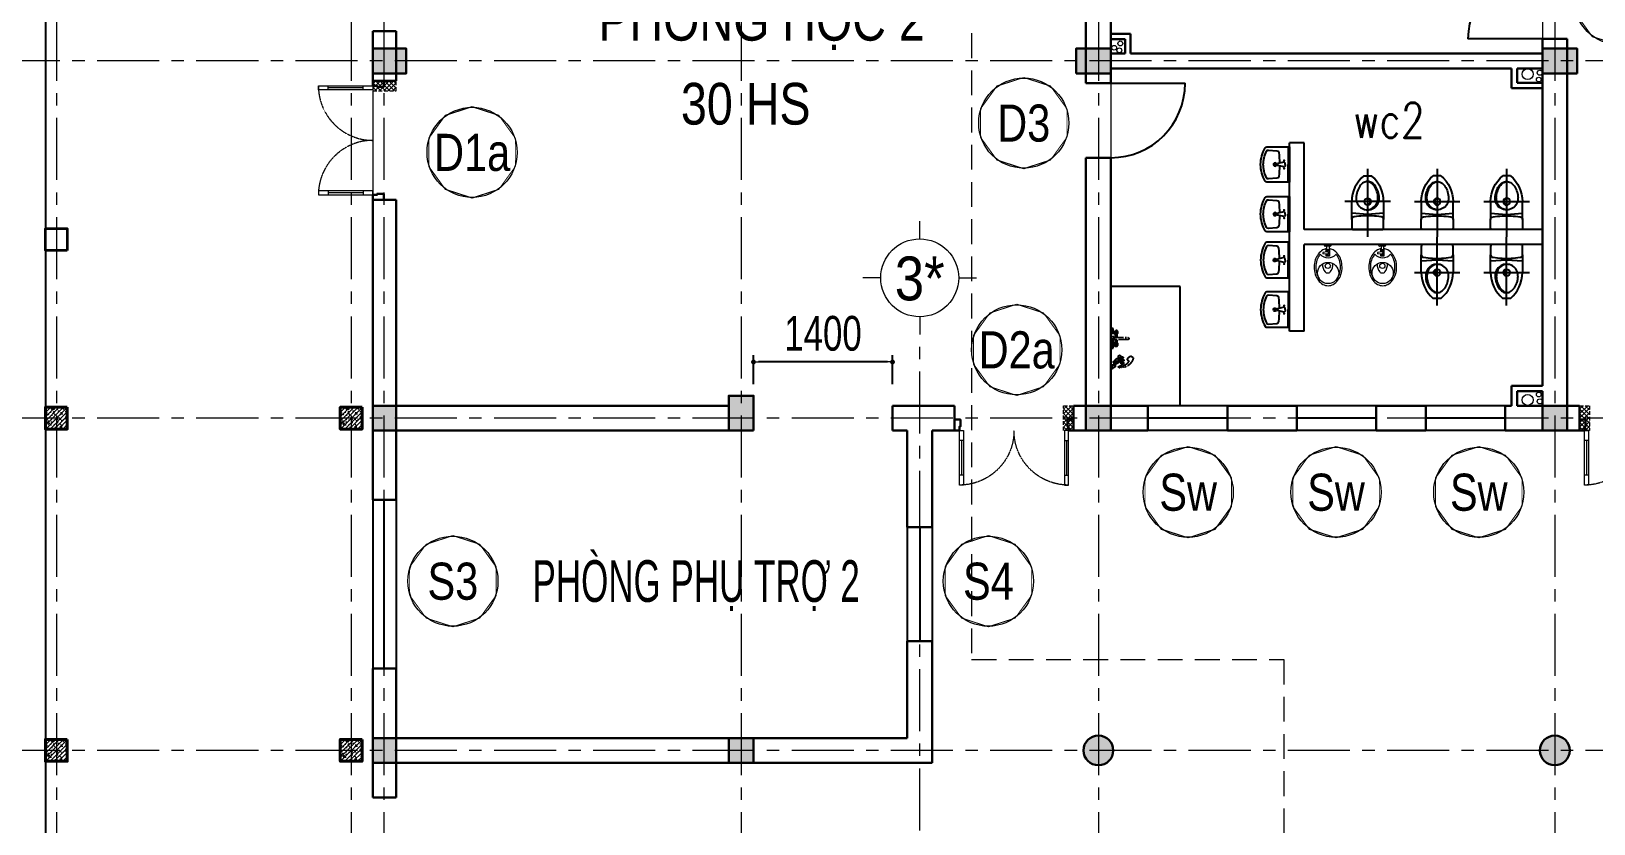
# Model space of a CAD drawing. Header units: millimetres. Extents: x -519517 to -431282, y -372679 to 113618.
# Drawn here: x -476885 to -461139, y 42951 to 50940 of the extents above; entities that cross this region are included whole.
import ezdxf
from ezdxf.enums import TextEntityAlignment as Align

# ---------------------------------------------------------------- set-up
doc = ezdxf.new("R2010")
doc.units = ezdxf.units.MM
doc.header["$LTSCALE"] = 5
for name, pattern in [('CENTER2', [28.575, 19.05, -3.175, 3.175, -3.175]), ('CENTERX2', [4, 2.5, -0.5, 0.5, -0.5]), ('DASHDOT', [1, 0.5, -0.25, 0, -0.25]), ('HIDDEN', [0.375, 0.25, -0.125]), ('HIDDEN2', [0.1875, 0.125, -0.0625])]:
    doc.linetypes.add(name, pattern=pattern)
doc.layers.get('0').update_dxf_attribs({"linetype": 'CENTER2'})
for name, color, linetype, lineweight in [('03', 252, 'Continuous', 30), ('BICO-4-NET CAT KT', 4, 'Continuous', 35), ('BICO-9-NÉT CỬA', 9, 'Continuous', 25), ('LC Dim', 8, 'Continuous', 18), ('LC Hatch', 252, 'Continuous', 9), ('LC ISO', 153, 'Continuous', 13), ('LC MANH DUT', 35, 'HIDDEN', 5), ('LC Net dam 1', 30, 'Continuous', 30), ('LC Net dam2', 6, 'Continuous', 40), ('LC Net khuat', 4, 'HIDDEN', 13), ('LC Net manh', 9, 'Continuous', 5), ('LC Net thay', 7, 'Continuous', 25), ('LC Net truc', 79, 'DASHDOT', 13), ('LC Text1', 3, 'Continuous', 20), ('LC Text2', 7, 'Continuous', 25), ('NOITHAT', 125, 'Continuous', 13)]:
    doc.layers.add(name, color=color, linetype=linetype, lineweight=lineweight)
for name, color, linetype in [('1-KYHIEU', 1, 'Continuous'), ('1-NETMANH', 250, 'Continuous'), ('TEXT', 42, 'Continuous')]:
    doc.layers.add(name, color=color, linetype=linetype)
doc.styles.add('General text 2', font='arial.ttf')
doc.styles.add('HOATBIF', font='hoatbif.shx', dxfattribs={"width": 0.75})
doc.styles.add('LC 1', font='VHAVANB.TTF')
doc.styles.add('LC 3', font='vnsimli.shx', dxfattribs={"width": 0.75})
doc.styles.add('T2', font='VHARIAL.TTF', dxfattribs={"width": 0.8})
doc.dimstyles.new('Copy of 1-110', dxfattribs={"dimscale": 110, "dimtxt": 2.5, "dimasz": 0.35, "dimexe": 0.5, "dimexo": 0, "dimgap": 0.8, "dimtad": 1, "dimdec": 0, "dimzin": 0, "dimdsep": 46, "dimtxsty": 'HOATBIF', "dimblk1": 'DOT', "dimblk2": 'DOT', "dimsah": 1, "dimcen": -1, "dimdle": 1, "dimclrd": 256, "dimclre": 256, "dimclrt": 4, "dimadec": 3, "dimazin": 2, "dimtfac": 0.333333, "dimtdec": 0, "dimtix": 1, "dimtmove": 2, "dimatfit": 3, "dimldrblk": 'DOT', "dimfxl": 1, "dimtvp": 0.833333, "dimtolj": 1, "dimtzin": 0, "dimarcsym": 0})

# ---------------------------------------------------------------- blocks, each defined once
blk = doc.blocks.new('A$C442A5462')
for p, q in [((265, 143, -500), (283, 143, -500)), ((265, 114, -500), (265, 143, -500)), ((270, 114, -500), (270, 143, -500)), ((283, 133, -500), (287, 172, -500)), ((298, 172, -500), (287, 172, -500)), ((304, 133, -500), (298, 172, -500)), ((304, 143, -500), (324, 143, -500)), ((320, 143, -500), (320, 114, -500)), ((324, 143, -500), (324, 114, -500)), ((355, 108, -500), (355, 150, -500)), ((367, 162, -500), (369, 162, -500)), ((324, 114, -500), (265, 114, -500)), ((355, 139, -500), (324, 139, -500)), ((355, 117, -500), (324, 117, -500)), ((369, 96, -500), (367, 96, -500))]:
    blk.add_line(p, q)
at = {"elevation": -500}
for points in [[(332, 139, 0.088181), (321, 171, 0.106057), (284, 213, 0.085827), (232, 240, 0.075509), (167, 250, 0.075509), (101, 240, 0.085827), (49, 213, 0.106057), (12, 171, 0.126726), (0, 125, 0.126726), (12, 79, 0.106057), (49, 37, 0.085827), (101, 10, 0.075509), (167, 0, 0.075509)], [(282, 196, 0.017476), (275, 201, 0.085827), (228, 226, 0.075509), (167, 235, 0.075509), (105, 226, 0.072574), (65, 206, 0.039619)], [(65, 44, 0.072574), (105, 24, 0.075509), (167, 15, 0.075509)], [(167, 0, 0.075509), (232, 10, 0.085827), (284, 37, 0.106057), (321, 79, 0.106073), (333, 117, 0.126726)], [(167, 15, 0.075509), (228, 24, 0.085827), (275, 49, 0.017476), (282, 54, 0.126726)]]:
    blk.add_lwpolyline(points, format="xyb", dxfattribs=at)
for centre, radius in [((114, 125, -500), 95.1), ((178, 128, -500), 23.1)]:
    blk.add_circle(centre, radius)
for centre, radius, start, end in [((141, 131, -500), 26.6, 129.8111, 184.9288), ((189, 73, -500), 102, 86.446, 129.8111), ((345, 125, -500), 95.1, 131.563, 228.437), ((294, 133, -500), 15.2, 136.8143, 43.1857), ((367, 150, -500), 12.2, 90, 180), ((141, 126, -500), 26.6, 175.0712, 230.1889), ((189, 184, -500), 102, 230.1889, 275.818), ((294, 133, -500), 10.6, 180, 0), ((367, 108, -500), 12.2, 180, 270)]:
    blk.add_arc(centre, radius, start, end)
blk = doc.blocks.new('lavabo7')
for p, q in [((0, 182), (0, 250)), ((-265, 20), (0, 20)), ((-36, 80), (-14, 179)), ((-25, 62), (-36, 80)), ((-34, 216), (34, 216)), ((0, 62), (-25, 62)), ((-14, 179), (0, 179)), ((14, 179), (0, 179)), ((0, 62), (25, 62)), ((265, 20), (0, 20)), ((36, 80), (14, 179)), ((25, 62), (36, 80))]:
    blk.add_line(p, q)
blk.add_lwpolyline([(0, 0), (265, 0), (265, 335, 0.2674), (250, 361, 0.128929), (0, 430, 0.128929), (-250, 361, 0.2674), (-265, 335), (-265, 0)], format="xyb", close=True)
for points in [[(1, 390, 0.110412), (-200, 343, 0.310359), (-216, 313), (-206, 187, 0.356533), (-179, 159, 0.015229), (-21, 146)], [(21, 146, 0.015229), (179, 159, 0.356533), (206, 187), (216, 313, 0.310359), (200, 343, 0.110412), (-1, 390, 0.110412)]]:
    blk.add_lwpolyline(points, format="xyb")
at = {"const_width": 18}
for points in [[(-68, 79, -1), (-50, 79, -1)], [(68, 79, 1), (50, 79, 1)]]:
    blk.add_lwpolyline(points, format="xyb", close=True, dxfattribs=at)
for radius in [22.8, 12.8]:
    blk.add_circle((0, 216), radius)
blk = doc.blocks.new('mb-xibet3')
for p, q in [((185, 0), (-185, 0)), ((-210, -25), (-210, -134)), ((-210, -370), (-210, -134)), ((-210, -215), (0, -200)), ((-179, -169), (-118, -176)), ((0, -200), (210, -215)), ((118, -176), (179, -169)), ((210, -134), (210, -25)), ((210, -134), (210, -370)), ((50, -710), (-50, -710))]:
    blk.add_line(p, q)
blk.add_circle((0, -370), 45)
for centre, radius, start, end in [((-185, -25), 25, 90, 180), ((-175, -134), 35, 180, 263.211), ((0, 817), 1000, 263.211, 276.789), ((175, -134), 35, 276.789, 0), ((185, -25), 25, 0, 90), ((240, -366), 450, 180.5512, 229.851), ((0, -410), 150, 357.1299, 182.8701), ((15, -410), 150, 92.8613, 182.8701), ((10, -370), 45, 96.3794, 263.6206), ((-240, -366), 450, 310.149, 359.4488), ((194, -405), 345, 182.0821, 195.8931), ((99, -432), 245, 195.8931, 214.5044), ((209, -405), 345, 182.0821, 195.8931), ((114, -432), 245, 195.8931, 214.5044), ((38, -474), 172, 214.5044, 238.9274), ((53, -474), 172, 214.5044, 238.9274), ((-38, -474), 172, 301.0726, 325.4956), ((-99, -432), 245, 325.4956, 344.1069), ((-194, -405), 345, 344.1069, 357.9179), ((0, -537), 97.7, 238.9274, 270), ((15, -537), 97.7, 238.9274, 265.5985), ((0, -537), 97.7, 270, 301.0726)]:
    blk.add_arc(centre, radius, start, end)
at = {"layer": '1-NETMANH'}
for p, q in [((0, -802), (0, 95)), ((-300, -370), (300, -370))]:
    blk.add_line(p, q, dxfattribs=at)
blk = doc.blocks.new('Vt03')
at = {"color": 0}
for p, q in [((125, 280), (129, 294)), ((182, 227), (168, 215)), ((221, 192), (198, 180)), ((33, 60), (73, 60)), ((172, 12), (33, 16)), ((33, 16), (33, -11)), ((45, 16), (45, 42)), ((53, 80), (53, 40)), ((61, 15), (61, 42)), ((33, -11), (172, -7)), ((33, -60), (73, -60)), ((45, -42), (45, -11)), ((53, -40), (53, -80)), ((61, -42), (61, -10))]:
    blk.add_line(p, q, dxfattribs=at)
for points in [[(7, 309), (7, 268), (14, 268), (14, 309)], [(0, -100), (0, 100), (26, 100), (26, -100)], [(26, 13), (26, -7), (33, -7), (33, 13)]]:
    blk.add_lwpolyline(points, close=True, dxfattribs=at)
blk.add_lwpolyline([(12, 289, -1.296082), (34, 259, -1.917127), (36, 270, -0.167053), (49, 238, -1.448302), (30, 244, -0.673139), (85, 228, -0.486099), (61, 204, -1.074451), (67, 232, -0.361514), (101, 182, -1.428906), (80, 192, -0.287584), (119, 201, -1.502211), (109, 190, -0.316107), (116, 228, -1.315856), (125, 213, -0.643473), (103, 240, -0.070392), (116, 258, -0.515207), (128, 256, -1.801469), (107, 258, 0.730196), (91, 279, -2.626927), (97, 289, 0.91518), (113, 291, 0.978175), (109, 291, 0.823089), (127, 287, -1.030732)], format="xyb", dxfattribs=at)
for centre, radius in [((53, 60), 20), ((53, 60), 12), ((53, -60), 20), ((53, -60), 12)]:
    blk.add_circle(centre, radius, dxfattribs=at)
for centre, radius, start, end in [((98, 194), 89.8, 21.3285, 72.4278), ((101, 167), 130, 16.3177, 77.8898), ((220, 229), 54.3, 194.4065, 245.2427), ((216, 201), 10.4, 297.0942, 16.3177), ((172, 2), 9.94, 270, 90)]:
    blk.add_arc(centre, radius, start, end, dxfattribs=at)
blk = doc.blocks.new('DOT')
at = {"color": 0, "linetype": 'ByBlock'}
blk.add_line((-0.5, 0), (-1, 0), dxfattribs=at)
at = {"color": 0, "linetype": 'ByBlock', "const_width": 0.5}
blk.add_lwpolyline([(-0.25, 0, 1), (0.25, 0, 1)], format="xyb", close=True, dxfattribs=at)
blk = doc.blocks.new('*D148')
at = {"layer": 'Defpoints', "color": 0, "transparency": 16777216}
for p in [(-469606, 47606), (-469606, 47382), (-468206, 47382)]:
    blk.add_point(p, dxfattribs=at)
at = {"layer": 'LC Dim', "lineweight": -2, "transparency": 16777216}
for p, q in [((-469606, 47382), (-469606, 47676)), ((-468255, 47606), (-469557, 47606)), ((-468206, 47382), (-468206, 47676))]:
    blk.add_line(p, q, dxfattribs=at)
at = {"layer": 'LC Dim', "lineweight": -2, "transparency": 16777216, "xscale": 49, "yscale": 49, "zscale": 49, "rotation": 180}
blk.add_blockref('DOT', (-469606, 47606), dxfattribs=at)
at = {"layer": 'LC Dim', "lineweight": -2, "transparency": 16777216, "xscale": 49, "yscale": 49, "zscale": 49}
blk.add_blockref('DOT', (-468206, 47606), dxfattribs=at)
at = {"layer": 'LC Dim', "color": 4, "transparency": 16777216, "insert": (-468906, 47893), "char_height": 350, "attachment_point": 5, "style": 'HOATBIF'}
blk.add_mtext('\\A1;1400', dxfattribs=at)
blk = doc.blocks.new('_Dot')
at = {"color": 0, "linetype": 'ByBlock', "lineweight": -2}
blk.add_line((-0.5, 0), (-1, 0), dxfattribs=at)
at = {"color": 0, "linetype": 'ByBlock', "const_width": 0.5}
blk.add_lwpolyline([(-0.25, 0, 1), (0.25, 0, 1)], format="xyb", close=True, dxfattribs=at)
blk = doc.blocks.new('*U110')
at = {"layer": 'Defpoints'}
blk.add_lwpolyline([(0, 4.25), (-2.5, 3.44), (-4.04, 1.31), (-4.04, -1.31), (-2.5, -3.44), (0, -4.25), (2.5, -3.44), (4.04, -1.31), (4.04, 1.31), (2.5, 3.44)], close=True, dxfattribs=at)
at = {"layer": 'LC Text1', "style": 'General text 2', "width": 0.8, "flags": 8}
blk.add_attdef('SYMBOL', text='', height=3.5, dxfattribs=at).set_placement((0, 0), align=Align.MIDDLE_CENTER)
blk.add_wipeout([(0, 4.25), (-2.5, 3.44), (-4.04, 1.31), (-4.04, -1.31), (-2.5, -3.44), (0, -4.25), (2.5, -3.44), (4.04, -1.31), (4.04, 1.31), (2.5, 3.44)]).dxf.layer = 'LC Net manh'
at = {"layer": 'LC ISO'}
blk.add_circle((0, 0), 4.25, dxfattribs=at)
blk = doc.blocks.new('TTRUC')
at = {"layer": 'LC ISO'}
for p, q in [((0, 6.95), (0, 10.13)), ((-6.95, 0), (-10.13, 0)), ((6.95, 0), (10.13, 0)), ((0, -6.95), (0, -10.13))]:
    blk.add_line(p, q, dxfattribs=at)
at = {"layer": 'LC Net manh'}
blk.add_circle((0, 0), 6.95, dxfattribs=at)
blk = doc.blocks.new('*U158')
for p, q in [((100, -90), (100, -50)), ((100, -70), (450, -70)), ((450, -90), (450, -50)), ((100, -1110), (100, -1150)), ((100, -1130), (450, -1130)), ((450, -1110), (450, -1150))]:
    blk.add_line(p, q)
for points in [[(0, -50), (0, -90), (550, -90), (550, -50)], [(0, -1150), (0, -1110), (550, -1110), (550, -1150)]]:
    blk.add_lwpolyline(points, close=True)
at = {"linetype": 'HIDDEN2'}
for centre, start, end in [((0, -50), 270, 360), ((0, -1150), 0, 90)]:
    blk.add_arc(centre, 550, start, end, dxfattribs=at)
at = {"layer": '03'}
for points in [[(-110, 0), (-110, -60), (-40, -60), (-40, -50), (0, -50), (0, 0)], [(-110, -1200), (-110, -1140), (-40, -1140), (-40, -1150), (0, -1150), (0, -1200)]]:
    blk.add_lwpolyline(points, close=True, dxfattribs=at)

msp = doc.modelspace()

# ---------------------------------------------------------------- hatches: boundary and pattern name
at = {"layer": 'LC Hatch'}
for points in [[(-473441.3, 50515.4), (-473441.3, 50765.4), (-473106.3, 50765.4), (-473106.3, 50515.4)], [(-466356.3, 50515.4), (-466356.3, 50765.4), (-466006.3, 50765.4), (-466006.3, 50515.4)], [(-461306.3, 50515.4), (-461306.3, 50765.4), (-461656.3, 50765.4), (-461656.3, 50515.4)], [(-469606.3, 46915.4), (-469856.3, 46915.4), (-469856.3, 47265.4), (-469606.3, 47265.4)], [(-473206.3, 46915.4), (-473441.3, 46915.4), (-473441.3, 47165.4), (-473206.3, 47165.4)], [(-466006.3, 46915.4), (-466256.3, 46915.4), (-466256.3, 47165.4), (-466006.3, 47165.4)], [(-461406.3, 46915.4), (-461656.3, 46915.4), (-461656.3, 47165.4), (-461406.3, 47165.4)], [(-473206.3, 43565.4), (-473441.3, 43565.4), (-473441.3, 43815.4), (-473206.3, 43815.4)], [(-469606.3, 43565.4), (-469856.3, 43565.4), (-469856.3, 43815.4), (-469606.3, 43815.4)]]:
    msp.add_hatch(color=256, dxfattribs=at).paths.add_polyline_path(points)
h = msp.add_hatch(dxfattribs=at)
h.set_pattern_fill('ANSI37', color=256, scale=10, angle=-90)
h.set_pattern_definition([(315, (-500803.398, -416040.917), (22.4506403, 22.4506403), []), (45, (-500803.398, -416040.917), (-22.4506403, 22.4506403), [])])
h.paths.add_polyline_path([(-473441.3, 50440.4), (-473441.3, 50340.4), (-473206.3, 50340.4), (-473206.3, 50440.4)])
h = msp.add_hatch(dxfattribs=at)
h.set_pattern_fill('BETONG', color=256, scale=20, pattern_type=2)
h.set_pattern_definition([(0, (-25600, 6600), (0, 103.923048), [2.5, -57.5]), (0, (-25600, 6604.33), (0, 103.923048), [2.5, -57.5]), (120, (-25600, 6600), (-90, -51.961524), [2.5, -57.5]), (120, (-25596.25, 6602.17), (-90, -51.961524), [2.5, -57.5]), (0, (-25570, 6651.96), (0, 103.923048), [2.5, -57.5]), (0, (-25570, 6656.29), (0, 103.923048), [2.5, -57.5]), (120, (-25570, 6651.96), (-90, -51.961524), [2.5, -57.5]), (120, (-25566.25, 6654.13), (-90, -51.961524), [2.5, -57.5]), (60, (-25597.5, 6600), (-90, 51.961524), [2.5, -57.5]), (60, (-25601.25, 6602.17), (-90, 51.961524), [2.5, -57.5]), (60, (-25567.5, 6548.04), (-90, 51.961524), [2.5, -57.5]), (60, (-25571.25, 6550.2), (-90, 51.961524), [2.5, -57.5]), (45, (-25600, 6600), (-21.2132034, 21.2132034), []), (50, (-25600, 6600), (143.452037, -12.550427), [15, -165]), (355, (-25600, 6600), (-27.750267, 150.438427), [12, -132]), (100.4514, (-25588.05, 6598.95), (115.701876, 137.88791), [12.74804, -140.228422]), (46.1842, (-25600, 6640), (213.44821, -33.1038), [22.5, -247.5]), (96.6356, (-25582.21, 6637.24), (186.93254, 194.82357), [19.12206, -210.3426]), (351.1842, (-25600, 6640), (186.93239, 194.82372), [18, -198]), (21, (-25580, 6630), (119.38141, -80.523778), [15, -165]), (326, (-25580, 6630), (48.663066, 145.03001), [12, -132]), (71.4514, (-25570.05, 6623.29), (168.044526, 64.5061), [12.74804, -140.228422]), (37.5, (-25600, 6600), (2.431971, 66.578771), [0, -130.4, 0, -134, 0, -132.5]), (7.5, (-25600, 6600), (52.613907, 78.882342), [0, -76.4, 0, -127.4, 0, -50.5]), (327.5, (-25644.6, 6600), (106.764487, -4.5109743), [0, -50, 0, -156, 0, -207]), (317.5, (-25664.6, 6600), (116.637234, 20.020996), [0, -65, 0, -103.6, 0, -147])])
h.paths.add_polyline_path([(-476521.3, 47150.4), (-476741.3, 47150.4), (-476741.3, 46930.4), (-476521.3, 46930.4)])
h = msp.add_hatch(dxfattribs=at)
h.set_pattern_fill('BETONG', color=256, scale=20, pattern_type=2)
h.set_pattern_definition([(0, (-22630, 6600), (0, 103.923048), [2.5, -57.5]), (0, (-22630, 6604.33), (0, 103.923048), [2.5, -57.5]), (120, (-22630, 6600), (-90, -51.961524), [2.5, -57.5]), (120, (-22626.25, 6602.17), (-90, -51.961524), [2.5, -57.5]), (0, (-22600, 6651.96), (0, 103.923048), [2.5, -57.5]), (0, (-22600, 6656.29), (0, 103.923048), [2.5, -57.5]), (120, (-22600, 6651.96), (-90, -51.961524), [2.5, -57.5]), (120, (-22596.25, 6654.13), (-90, -51.961524), [2.5, -57.5]), (60, (-22627.5, 6600), (-90, 51.961524), [2.5, -57.5]), (60, (-22631.25, 6602.17), (-90, 51.961524), [2.5, -57.5]), (60, (-22597.5, 6548.04), (-90, 51.961524), [2.5, -57.5]), (60, (-22601.25, 6550.2), (-90, 51.961524), [2.5, -57.5]), (45, (-22630, 6600), (-21.2132034, 21.2132034), []), (50, (-22630, 6600), (143.452037, -12.550427), [15, -165]), (355, (-22630, 6600), (-27.750267, 150.438427), [12, -132]), (100.4514, (-22618.05, 6598.95), (115.701876, 137.88791), [12.74804, -140.228422]), (46.1842, (-22630, 6640), (213.44821, -33.1038), [22.5, -247.5]), (96.6356, (-22612.21, 6637.24), (186.93254, 194.82357), [19.12206, -210.3426]), (351.1842, (-22630, 6640), (186.93239, 194.82372), [18, -198]), (21, (-22610, 6630), (119.38141, -80.523778), [15, -165]), (326, (-22610, 6630), (48.663066, 145.03001), [12, -132]), (71.4514, (-22600.05, 6623.29), (168.044526, 64.5061), [12.74804, -140.228422]), (37.5, (-22630, 6600), (2.431971, 66.578771), [0, -130.4, 0, -134, 0, -132.5]), (7.5, (-22630, 6600), (52.613907, 78.882342), [0, -76.4, 0, -127.4, 0, -50.5]), (327.5, (-22674.6, 6600), (106.764487, -4.5109743), [0, -50, 0, -156, 0, -207]), (317.5, (-22694.6, 6600), (116.637234, 20.020996), [0, -65, 0, -103.6, 0, -147])])
h.paths.add_polyline_path([(-473551.3, 47150.4), (-473771.3, 47150.4), (-473771.3, 46930.4), (-473551.3, 46930.4)])
h = msp.add_hatch(dxfattribs=at)
h.set_pattern_fill('ANSI37', color=256, scale=10)
h.set_pattern_definition([(45, (0, 568.237), (-22.4506403, 22.4506403), []), (135, (0, 568.237), (-22.4506403, -22.4506403), [])])
h.paths.add_polyline_path([(-466481.3, 46915.4), (-466381.3, 46915.4), (-466381.3, 47165.4), (-466481.3, 47165.4)])
h = msp.add_hatch(dxfattribs=at)
h.set_pattern_fill('ANSI37', color=256, scale=10)
h.set_pattern_definition([(45, (5200, 568.237), (-22.4506403, 22.4506403), []), (135, (5200, 568.237), (-22.4506403, -22.4506403), [])])
h.paths.add_polyline_path([(-461281.3, 46915.4), (-461181.3, 46915.4), (-461181.3, 47165.4), (-461281.3, 47165.4)])
h = msp.add_hatch(dxfattribs=at)
h.set_pattern_fill('BETONG', color=256, scale=20, pattern_type=2)
h.set_pattern_definition([(0, (-25600, 3250), (0, 103.923048), [2.5, -57.5]), (0, (-25600, 3254.33), (0, 103.923048), [2.5, -57.5]), (120, (-25600, 3250), (-90, -51.961524), [2.5, -57.5]), (120, (-25596.25, 3252.17), (-90, -51.961524), [2.5, -57.5]), (0, (-25570, 3301.96), (0, 103.923048), [2.5, -57.5]), (0, (-25570, 3306.29), (0, 103.923048), [2.5, -57.5]), (120, (-25570, 3301.96), (-90, -51.961524), [2.5, -57.5]), (120, (-25566.25, 3304.13), (-90, -51.961524), [2.5, -57.5]), (60, (-25597.5, 3250), (-90, 51.961524), [2.5, -57.5]), (60, (-25601.25, 3252.17), (-90, 51.961524), [2.5, -57.5]), (60, (-25567.5, 3198.04), (-90, 51.961524), [2.5, -57.5]), (60, (-25571.25, 3200.2), (-90, 51.961524), [2.5, -57.5]), (45, (-25600, 3250), (-21.2132034, 21.2132034), []), (50, (-25600, 3250), (143.452037, -12.550427), [15, -165]), (355, (-25600, 3250), (-27.750267, 150.438427), [12, -132]), (100.4514, (-25588.05, 3248.95), (115.701876, 137.88791), [12.74804, -140.228422]), (46.1842, (-25600, 3290), (213.44821, -33.1038), [22.5, -247.5]), (96.6356, (-25582.21, 3287.24), (186.93254, 194.82357), [19.12206, -210.3426]), (351.1842, (-25600, 3290), (186.93239, 194.82372), [18, -198]), (21, (-25580, 3280), (119.38141, -80.523778), [15, -165]), (326, (-25580, 3280), (48.663066, 145.03001), [12, -132]), (71.4514, (-25570.05, 3273.29), (168.044526, 64.5061), [12.74804, -140.228422]), (37.5, (-25600, 3250), (2.431971, 66.578771), [0, -130.4, 0, -134, 0, -132.5]), (7.5, (-25600, 3250), (52.613907, 78.882342), [0, -76.4, 0, -127.4, 0, -50.5]), (327.5, (-25644.6, 3250), (106.764487, -4.5109743), [0, -50, 0, -156, 0, -207]), (317.5, (-25664.6, 3250), (116.637234, 20.020996), [0, -65, 0, -103.6, 0, -147])])
h.paths.add_polyline_path([(-476521.3, 43800.4), (-476741.3, 43800.4), (-476741.3, 43580.4), (-476521.3, 43580.4)])
h = msp.add_hatch(dxfattribs=at)
h.set_pattern_fill('BETONG', color=256, scale=20, pattern_type=2)
h.set_pattern_definition([(0, (-22630, 3250), (0, 103.923048), [2.5, -57.5]), (0, (-22630, 3254.33), (0, 103.923048), [2.5, -57.5]), (120, (-22630, 3250), (-90, -51.961524), [2.5, -57.5]), (120, (-22626.25, 3252.17), (-90, -51.961524), [2.5, -57.5]), (0, (-22600, 3301.96), (0, 103.923048), [2.5, -57.5]), (0, (-22600, 3306.29), (0, 103.923048), [2.5, -57.5]), (120, (-22600, 3301.96), (-90, -51.961524), [2.5, -57.5]), (120, (-22596.25, 3304.13), (-90, -51.961524), [2.5, -57.5]), (60, (-22627.5, 3250), (-90, 51.961524), [2.5, -57.5]), (60, (-22631.25, 3252.17), (-90, 51.961524), [2.5, -57.5]), (60, (-22597.5, 3198.04), (-90, 51.961524), [2.5, -57.5]), (60, (-22601.25, 3200.2), (-90, 51.961524), [2.5, -57.5]), (45, (-22630, 3250), (-21.2132034, 21.2132034), []), (50, (-22630, 3250), (143.452037, -12.550427), [15, -165]), (355, (-22630, 3250), (-27.750267, 150.438427), [12, -132]), (100.4514, (-22618.05, 3248.95), (115.701876, 137.88791), [12.74804, -140.228422]), (46.1842, (-22630, 3290), (213.44821, -33.1038), [22.5, -247.5]), (96.6356, (-22612.21, 3287.24), (186.93254, 194.82357), [19.12206, -210.3426]), (351.1842, (-22630, 3290), (186.93239, 194.82372), [18, -198]), (21, (-22610, 3280), (119.38141, -80.523778), [15, -165]), (326, (-22610, 3280), (48.663066, 145.03001), [12, -132]), (71.4514, (-22600.05, 3273.29), (168.044526, 64.5061), [12.74804, -140.228422]), (37.5, (-22630, 3250), (2.431971, 66.578771), [0, -130.4, 0, -134, 0, -132.5]), (7.5, (-22630, 3250), (52.613907, 78.882342), [0, -76.4, 0, -127.4, 0, -50.5]), (327.5, (-22674.6, 3250), (106.764487, -4.5109743), [0, -50, 0, -156, 0, -207]), (317.5, (-22694.6, 3250), (116.637234, 20.020996), [0, -65, 0, -103.6, 0, -147])])
h.paths.add_polyline_path([(-473551.3, 43800.4), (-473771.3, 43800.4), (-473771.3, 43580.4), (-473551.3, 43580.4)])
h = msp.add_hatch(color=256, dxfattribs=at)
edge = h.paths.add_edge_path()
edge.add_arc((-466131.3, 43690.4), 150, 0, 360)
h = msp.add_hatch(color=256, dxfattribs=at)
edge = h.paths.add_edge_path()
edge.add_arc((-461531.3, 43690.4), 150, 0, 360)

# ---------------------------------------------------------------- linework, layer by layer
at = {"layer": '1-KYHIEU'}
for p, q in [((-461656.3, 50865.4), (-462406.3, 50865.4)), ((-466006.3, 50415.4), (-465256.3, 50415.4))]:
    msp.add_line(p, q, dxfattribs=at)
at = {"layer": 'BICO-4-NET CAT KT'}
msp.add_lwpolyline([(-476521.3, 48730.4), (-476741.3, 48730.4), (-476741.3, 48950.4), (-476521.3, 48950.4)], close=True, dxfattribs=at)
at = {"layer": 'BICO-9-NÉT CỬA'}
for p, q in [((-464831.3, 47165.4), (-465631.3, 47165.4)), ((-463331.3, 47165.4), (-464131.3, 47165.4)), ((-462031.3, 47165.4), (-462831.3, 47165.4)), ((-464831.3, 47040.4), (-465631.3, 47040.4)), ((-463331.3, 47040.4), (-464131.3, 47040.4)), ((-462031.3, 47040.4), (-462831.3, 47040.4)), ((-464831.3, 46915.4), (-465631.3, 46915.4)), ((-463331.3, 46915.4), (-464131.3, 46915.4)), ((-462031.3, 46915.4), (-462831.3, 46915.4)), ((-473441.3, 46215.4), (-473441.3, 44515.4)), ((-473331.3, 46215.4), (-473331.3, 44515.4)), ((-473206.3, 46215.4), (-473206.3, 44515.4)), ((-468056.3, 45940.4), (-468056.3, 44790.4)), ((-467931.3, 45940.4), (-467931.3, 44790.4)), ((-467806.3, 45940.4), (-467806.3, 44790.4))]:
    msp.add_line(p, q, dxfattribs=at)
for centre, start, end in [((-461656.3, 50865.4), 90, 180), ((-466006.3, 50415.4), 270, 0)]:
    msp.add_arc(centre, 750, start, end, dxfattribs=at)
at = {"layer": 'LC ISO'}
for p, q in [((-461656.3, 51615.4), (-461656.3, 50865.4)), ((-466006.3, 50415.4), (-466006.3, 49665.4)), ((-473441.3, 50340.4), (-473441.3, 49240.4))]:
    msp.add_line(p, q, dxfattribs=at)
for centre, radius in [((-465971.7, 50774.2), 24), ((-465919.8, 50747.7), 24), ((-465910, 50817), 25), ((-461804.9, 50507.5), 55), ((-461683.1, 50522), 25), ((-461692.9, 50452.7), 24), ((-461804.9, 47223.2), 55), ((-461692.9, 47278), 24), ((-461683.1, 47208.8), 25)]:
    msp.add_circle(centre, radius, dxfattribs=at)
at = {"layer": 'LC Net dam 1'}
for p, q in [((-466256.3, 54115.4), (-466256.3, 50415.4)), ((-466006.3, 54115.4), (-466006.3, 50415.4)), ((-473441.3, 50940.4), (-473441.3, 50440.4)), ((-473441.3, 50940.4), (-473206.3, 50940.4)), ((-473206.3, 50940.4), (-473206.3, 50440.4)), ((-465806.3, 50915.4), (-466006.3, 50915.4)), ((-466006.3, 50715.4), (-466006.3, 50860.4)), ((-465861.3, 50860.4), (-466006.3, 50860.4)), ((-465861.3, 50715.4), (-465861.3, 50860.4)), ((-465806.3, 50715.4), (-465806.3, 50915.4)), ((-461656.3, 50865.4), (-461656.3, 47365.4)), ((-461656.3, 50865.4), (-461406.3, 50865.4)), ((-461406.3, 50865.4), (-461406.3, 47165.4)), ((-473441.3, 50515.4), (-473441.3, 50765.4)), ((-473441.3, 50515.4), (-473441.3, 50765.4)), ((-466356.3, 50515.4), (-466356.3, 50765.4)), ((-466356.3, 50515.4), (-466356.3, 50765.4)), ((-465861.3, 50715.4), (-466006.3, 50715.4)), ((-461656.3, 50715.4), (-465806.3, 50715.4)), ((-461306.3, 50515.4), (-461306.3, 50765.4)), ((-461306.3, 50515.4), (-461306.3, 50765.4)), ((-461966.3, 50565.4), (-466006.3, 50565.4)), ((-461966.3, 50565.4), (-461966.3, 50365.4)), ((-461911.3, 50565.4), (-461911.3, 50420.4)), ((-461656.3, 50565.4), (-461911.3, 50565.4)), ((-473441.3, 50440.4), (-473206.3, 50440.4)), ((-466006.3, 50415.4), (-466256.3, 50415.4)), ((-461656.3, 50420.4), (-461911.3, 50420.4)), ((-461656.3, 50365.4), (-461966.3, 50365.4)), ((-466256.3, 49665.4), (-466256.3, 47165.4)), ((-466006.3, 49665.4), (-466256.3, 49665.4)), ((-466006.3, 49665.4), (-466006.3, 47165.4)), ((-473441.3, 49240.4), (-473441.3, 46215.4)), ((-473441.3, 49240.4), (-473206.3, 49240.4)), ((-473206.3, 49240.4), (-473206.3, 47165.4)), ((-461966.3, 47165.4), (-461966.3, 47365.4)), ((-461656.3, 47365.4), (-461966.3, 47365.4)), ((-461656.3, 47310.4), (-461911.3, 47310.4)), ((-461911.3, 47165.4), (-461911.3, 47310.4)), ((-461656.3, 47310.4), (-461656.3, 47165.4)), ((-469856.3, 47165.4), (-473206.3, 47165.4)), ((-467581.3, 47165.4), (-468206.3, 47165.4)), ((-468206.3, 46915.4), (-468206.3, 47165.4)), ((-467581.3, 46915.4), (-467581.3, 47165.4)), ((-466256.3, 47165.4), (-466381.3, 47165.4)), ((-466381.3, 46915.4), (-466381.3, 47165.4)), ((-465631.3, 47165.4), (-466006.3, 47165.4)), ((-465631.3, 47165.4), (-465631.3, 46915.4)), ((-464131.3, 47165.4), (-464831.3, 47165.4)), ((-464831.3, 47165.4), (-464831.3, 46915.4)), ((-464131.3, 47165.4), (-464131.3, 46915.4)), ((-462831.3, 47165.4), (-463331.3, 47165.4)), ((-463331.3, 47165.4), (-463331.3, 46915.4)), ((-462831.3, 47165.4), (-462831.3, 46915.4)), ((-461966.3, 47165.4), (-462031.3, 47165.4)), ((-462031.3, 47165.4), (-462031.3, 46915.4)), ((-461656.3, 47165.4), (-461911.3, 47165.4)), ((-461406.3, 47165.4), (-461281.3, 47165.4)), ((-461281.3, 47165.4), (-461281.3, 46915.4)), ((-473206.3, 46915.4), (-473441.3, 46915.4)), ((-473206.3, 46915.4), (-473441.3, 46915.4)), ((-469606.3, 46915.4), (-473206.3, 46915.4)), ((-473206.3, 46915.4), (-473206.3, 46215.4)), ((-469606.3, 46915.4), (-469856.3, 46915.4)), ((-469606.3, 46915.4), (-469856.3, 46915.4)), ((-468056.3, 46915.4), (-468206.3, 46915.4)), ((-468056.3, 46915.4), (-468056.3, 45940.4)), ((-467581.3, 46915.4), (-467806.3, 46915.4)), ((-467806.3, 46915.4), (-467806.3, 45940.4)), ((-465631.3, 46915.4), (-466381.3, 46915.4)), ((-466006.3, 46915.4), (-466256.3, 46915.4)), ((-466006.3, 46915.4), (-466256.3, 46915.4)), ((-464131.3, 46915.4), (-464831.3, 46915.4)), ((-462831.3, 46915.4), (-463331.3, 46915.4)), ((-461281.3, 46915.4), (-462031.3, 46915.4)), ((-461406.3, 46915.4), (-461656.3, 46915.4)), ((-461406.3, 46915.4), (-461656.3, 46915.4)), ((-473441.3, 46215.4), (-473206.3, 46215.4)), ((-468056.3, 45940.4), (-467806.3, 45940.4)), ((-468056.3, 44790.4), (-468056.3, 43815.4)), ((-468056.3, 44790.4), (-467806.3, 44790.4)), ((-467806.3, 44790.4), (-467806.3, 43565.4)), ((-473441.3, 44515.4), (-473441.3, 43565.4)), ((-473441.3, 44515.4), (-473206.3, 44515.4)), ((-473206.3, 44515.4), (-473206.3, 43815.4)), ((-468056.3, 43815.4), (-473206.3, 43815.4)), ((-467806.3, 43565.4), (-473441.3, 43565.4)), ((-473206.3, 43565.4), (-473441.3, 43565.4)), ((-473206.3, 43565.4), (-473441.3, 43565.4)), ((-473441.3, 43565.4), (-473441.3, 43215.4)), ((-473206.3, 43565.4), (-473206.3, 43215.4)), ((-473206.3, 43215.4), (-473441.3, 43215.4))]:
    msp.add_line(p, q, dxfattribs=at)
for points in [[(-473441.3, 50515.4), (-473441.3, 50765.4), (-473106.3, 50765.4), (-473106.3, 50515.4)], [(-466356.3, 50515.4), (-466356.3, 50765.4), (-466006.3, 50765.4), (-466006.3, 50515.4)], [(-461306.3, 50515.4), (-461306.3, 50765.4), (-461656.3, 50765.4), (-461656.3, 50515.4)], [(-469606.3, 46915.4), (-469856.3, 46915.4), (-469856.3, 47265.4), (-469606.3, 47265.4)], [(-473206.3, 46915.4), (-473441.3, 46915.4), (-473441.3, 47165.4), (-473206.3, 47165.4)], [(-466006.3, 46915.4), (-466256.3, 46915.4), (-466256.3, 47165.4), (-466006.3, 47165.4)], [(-461406.3, 46915.4), (-461656.3, 46915.4), (-461656.3, 47165.4), (-461406.3, 47165.4)], [(-473206.3, 43565.4), (-473441.3, 43565.4), (-473441.3, 43815.4), (-473206.3, 43815.4)], [(-469606.3, 43565.4), (-469856.3, 43565.4), (-469856.3, 43815.4), (-469606.3, 43815.4)]]:
    msp.add_lwpolyline(points, close=True, dxfattribs=at)
for centre in [(-466131.3, 43690.4), (-461531.3, 43690.4)]:
    msp.add_circle(centre, 150, dxfattribs=at)
at = {"layer": 'LC Net dam2'}
for points in [[(-476521.3, 47150.4), (-476741.3, 47150.4), (-476741.3, 46930.4), (-476521.3, 46930.4)], [(-473551.3, 47150.4), (-473771.3, 47150.4), (-473771.3, 46930.4), (-473551.3, 46930.4)], [(-476521.3, 43800.4), (-476741.3, 43800.4), (-476741.3, 43580.4), (-476521.3, 43580.4)], [(-473551.3, 43800.4), (-473771.3, 43800.4), (-473771.3, 43580.4), (-473551.3, 43580.4)]]:
    msp.add_lwpolyline(points, close=True, dxfattribs=at)
at = {"layer": 'LC Net khuat', "ltscale": 30}
for points in [[(-473441.3, 50440.4), (-473441.3, 50340.4), (-473206.3, 50340.4), (-473206.3, 50440.4)], [(-466481.3, 47165.4), (-466381.3, 47165.4), (-466381.3, 46915.4), (-466481.3, 46915.4)], [(-461281.3, 47165.4), (-461181.3, 47165.4), (-461181.3, 46915.4), (-461281.3, 46915.4)]]:
    msp.add_lwpolyline(points, close=True, dxfattribs=at)
at = {"layer": 'LC Net thay'}
for p, q in [((-476741.3, 52550.4), (-476741.3, 29780.4)), ((-464206.3, 47915.4), (-464206.3, 49815.4)), ((-464056.3, 49815.4), (-464206.3, 49815.4)), ((-464056.3, 48940.4), (-464056.3, 49815.4)), ((-461656.3, 48940.4), (-464056.3, 48940.4)), ((-461656.3, 48790.4), (-464056.3, 48790.4)), ((-464056.3, 47915.4), (-464056.3, 48790.4)), ((-465306.3, 48365.4), (-466006.3, 48365.4)), ((-465306.3, 47165.4), (-465306.3, 48365.4)), ((-464056.3, 47915.4), (-464206.3, 47915.4))]:
    msp.add_line(p, q, dxfattribs=at)
at = {"layer": 'LC Net truc', "linetype": 'CENTERX2', "ltscale": 50}
for p, q in [((-476631.3, 56066.2), (-476631.3, 26071.9)), ((-473661.3, 56066.2), (-473661.3, 26071.9)), ((-473331.3, 56066.2), (-473331.3, 26071.9)), ((-469731.3, 56066.2), (-469731.3, 26071.9)), ((-466131.3, 56066.2), (-466131.3, 26071.9)), ((-461531.3, 56066.2), (-461531.3, 26071.9)), ((-446596.3, 50640.4), (-480157.4, 50640.4)), ((-467931.3, 34884.2), (-467931.3, 47881.9)), ((-446596.3, 47040.4), (-480157.4, 47040.4)), ((-446596.3, 43690.4), (-480157.4, 43690.4))]:
    msp.add_line(p, q, dxfattribs=at)

# ---------------------------------------------------------------- block references
at = {"xscale": -1, "rotation": 180}
msp.add_blockref('Vt03', (-466006.3, 47844.1), dxfattribs=at)
at = {"layer": 'LC ISO', "ltscale": 2, "rotation": 180}
msp.add_blockref('*U158', (-473441.3, 49240.4), dxfattribs=at)
at = {"layer": 'LC ISO', "ltscale": 2, "xscale": -1, "rotation": 90}
for p in [(-467581.3, 46915.4), (-461281.3, 46915.4)]:
    msp.add_blockref('*U158', p, dxfattribs=at)
at = {"layer": 'LC Net manh'}
ref = msp.add_blockref('*U110', (-472441.9, 49719.3), dxfattribs=dict(at, xscale=106.853297256924, yscale=106.853297256924, zscale=106.853297256924))
ref.add_attrib('SYMBOL', 'D1a', dxfattribs={"layer": 'LC Text1', "height": 373.99, "style": 'General text 2', "width": 0.8}).set_placement((-472441.9, 49719.3), align=Align.MIDDLE_CENTER)
ref = msp.add_blockref('*U110', (-466953.9, 47728.6), dxfattribs=dict(at, xscale=106.853297256924, yscale=106.853297256924, zscale=106.853297256924))
ref.add_attrib('SYMBOL', 'D2a', dxfattribs={"layer": 'LC Text1', "height": 373.99, "style": 'General text 2', "width": 0.8}).set_placement((-466953.9, 47728.6), align=Align.MIDDLE_CENTER)
ref = msp.add_blockref('*U110', (-465226.1, 46293.3), dxfattribs=dict(at, xscale=106.853297256924, yscale=106.853297256924, zscale=106.853297256924))
ref.add_attrib('SYMBOL', 'Sw', dxfattribs={"layer": 'LC Text1', "height": 373.99, "style": 'General text 2', "width": 0.8}).set_placement((-465226.1, 46293.3), align=Align.MIDDLE_CENTER)
ref = msp.add_blockref('*U110', (-463736.1, 46293.3), dxfattribs=dict(at, xscale=106.853297256924, yscale=106.853297256924, zscale=106.853297256924))
ref.add_attrib('SYMBOL', 'Sw', dxfattribs={"layer": 'LC Text1', "height": 373.99, "style": 'General text 2', "width": 0.8}).set_placement((-463736.1, 46293.3), align=Align.MIDDLE_CENTER)
ref = msp.add_blockref('*U110', (-462297.7, 46293.3), dxfattribs=dict(at, xscale=106.853297256924, yscale=106.853297256924, zscale=106.853297256924))
ref.add_attrib('SYMBOL', 'Sw', dxfattribs={"layer": 'LC Text1', "height": 373.99, "style": 'General text 2', "width": 0.8}).set_placement((-462297.7, 46293.3), align=Align.MIDDLE_CENTER)
ref = msp.add_blockref('*U110', (-472635.7, 45396.2), dxfattribs=dict(at, xscale=106.853297256924, yscale=106.853297256924, zscale=106.853297256924))
ref.add_attrib('SYMBOL', 'S3', dxfattribs={"layer": 'LC Text1', "height": 373.99, "style": 'General text 2', "width": 0.8}).set_placement((-472635.7, 45396.2), align=Align.MIDDLE_CENTER)
ref = msp.add_blockref('*U110', (-467239.4, 45396.2), dxfattribs=dict(at, xscale=106.853297256924, yscale=106.853297256924, zscale=106.853297256924))
ref.add_attrib('SYMBOL', 'S4', dxfattribs={"layer": 'LC Text1', "height": 373.99, "style": 'General text 2', "width": 0.8}).set_placement((-467239.4, 45396.2), align=Align.MIDDLE_CENTER)
at = {"layer": 'NOITHAT', "xscale": 1.125, "yscale": 1.125, "zscale": 1.125, "rotation": 89.99999999999999}
for p in [(-463675.2, 48374.8, 562.5), (-463125.2, 48374.8, 562.5)]:
    msp.add_blockref('A$C442A5462', p, dxfattribs=at)
at = {"layer": 'TEXT'}
for name, p, xscale, yscale, zscale, rotation in [('lavabo7', (-464206.3, 49596.8), -0.6731999999901745, 0.6731999999901745, 0.6732000000000001, 90), ('mb-xibet3', (-463417.3, 48940.4), 0.76499999997759, 0.76499999997759, 0.76499999997759, 180), ('mb-xibet3', (-462717.3, 48940.4), -0.76499999997759, 0.76499999997759, 0.7650000000000001, 180), ('mb-xibet3', (-462017.3, 48940.4), -0.76499999997759, 0.76499999997759, 0.7650000000000001, 180), ('lavabo7', (-464206.3, 49096.8), -0.673200000077486, 0.6731999999901745, 0.6732000000000001, 90), ('lavabo7', (-464206.3, 48634), 0.673200000077486, 0.673200000077486, 0.673200000077486, 89.99999999999999), ('lavabo7', (-464206.3, 48134), 0.673200000077486, 0.673200000077486, 0.673200000077486, 89.99999999999999)]:
    msp.add_blockref(name, p, dxfattribs=dict(at, xscale=xscale, yscale=yscale, zscale=zscale, rotation=rotation))
at = {"layer": 'TEXT', "xscale": 0.76499999997759, "yscale": 0.76499999997759, "zscale": 0.76499999997759}
for p in [(-462717.3, 48790.4), (-462017.3, 48790.4)]:
    msp.add_blockref('mb-xibet3', p, dxfattribs=at)

# ---------------------------------------------------------------- texts
at = {"layer": 'LC Text1', "color": 3, "style": 'LC 3', "width": 0.8}
msp.add_text('wc2', height=350.41, dxfattribs=at).set_placement((-463202.5, 49866.9), align=Align.CENTER)
at = {"layer": 'LC Text1', "ltscale": 0.2, "style": 'LC 1', "width": 0.9}
msp.add_text('3*', height=442.43, dxfattribs=at).set_placement((-467931.3, 48094.5), align=Align.BOTTOM_CENTER)
at = {"layer": 'LC Text2', "style": 'T2'}
for s, height, width, p in [('phßng häc 2', 420.488, 0.8, (-469524.9, 50845.5)), ('30 hs', 420.49, 0.8, (-469684.8, 49999.3)), ('phßng phô trî 2', 420.488, 0.6, (-470184.2, 45187.5))]:
    msp.add_text(s, height=height, dxfattribs=dict(at, width=width)).set_placement(p, align=Align.CENTER)

# ---------------------------------------------------------------- dimensions: what is measured, and where the dimension line sits
at = {"layer": 'LC Dim'}
dim = msp.add_linear_dim(base=(-469606.3, 47606), p1=(-468206.3, 47382.4), p2=(-469606.3, 47382.4), angle=180, dimstyle='Copy of 1-110', override={"dimscale": 140}, dxfattribs=at)
dim.commit()
dim.dimension.update_dxf_attribs({"geometry": '*D148', "text_midpoint": (-468906.3, 47893)})

# ---------------------------------------------------------------- next in the draw order: block references
at = {"layer": 'LC ISO', "xscale": 56.50478650993274, "yscale": 56.50478650993274, "zscale": 56.50478650993274}
msp.add_blockref('TTRUC', (-467931.3, 48454.4), dxfattribs=at)
at = {"layer": 'LC Net manh'}
ref = msp.add_blockref('*U110', (-460883.4, 51259.4), dxfattribs=dict(at, xscale=106.853297256924, yscale=106.853297256924, zscale=106.853297256924))
ref.add_attrib('SYMBOL', 'D3', dxfattribs={"layer": 'LC Text1', "height": 373.99, "style": 'General text 2', "width": 0.8}).set_placement((-460883.4, 51259.4), align=Align.MIDDLE_CENTER)
ref = msp.add_blockref('*U110', (-466883, 50014.7), dxfattribs=dict(at, xscale=106.853297256924, yscale=106.853297256924, zscale=106.853297256924))
ref.add_attrib('SYMBOL', 'D3', dxfattribs={"layer": 'LC Text1', "height": 373.99, "style": 'General text 2', "width": 0.8}).set_placement((-466883, 50014.7), align=Align.MIDDLE_CENTER)

# ---------------------------------------------------------------- next in the draw order: linework, layer by layer
at = {"layer": 'LC MANH DUT', "ltscale": 200}
msp.add_lwpolyline([(-467408.3, 57670), (-467408.3, 44605.4), (-464261.6, 44605.4), (-464261.6, 39524), (-467408.3, 39524), (-467408.3, 26009.4)], dxfattribs=at)

doc.saveas('drawing.dxf')
